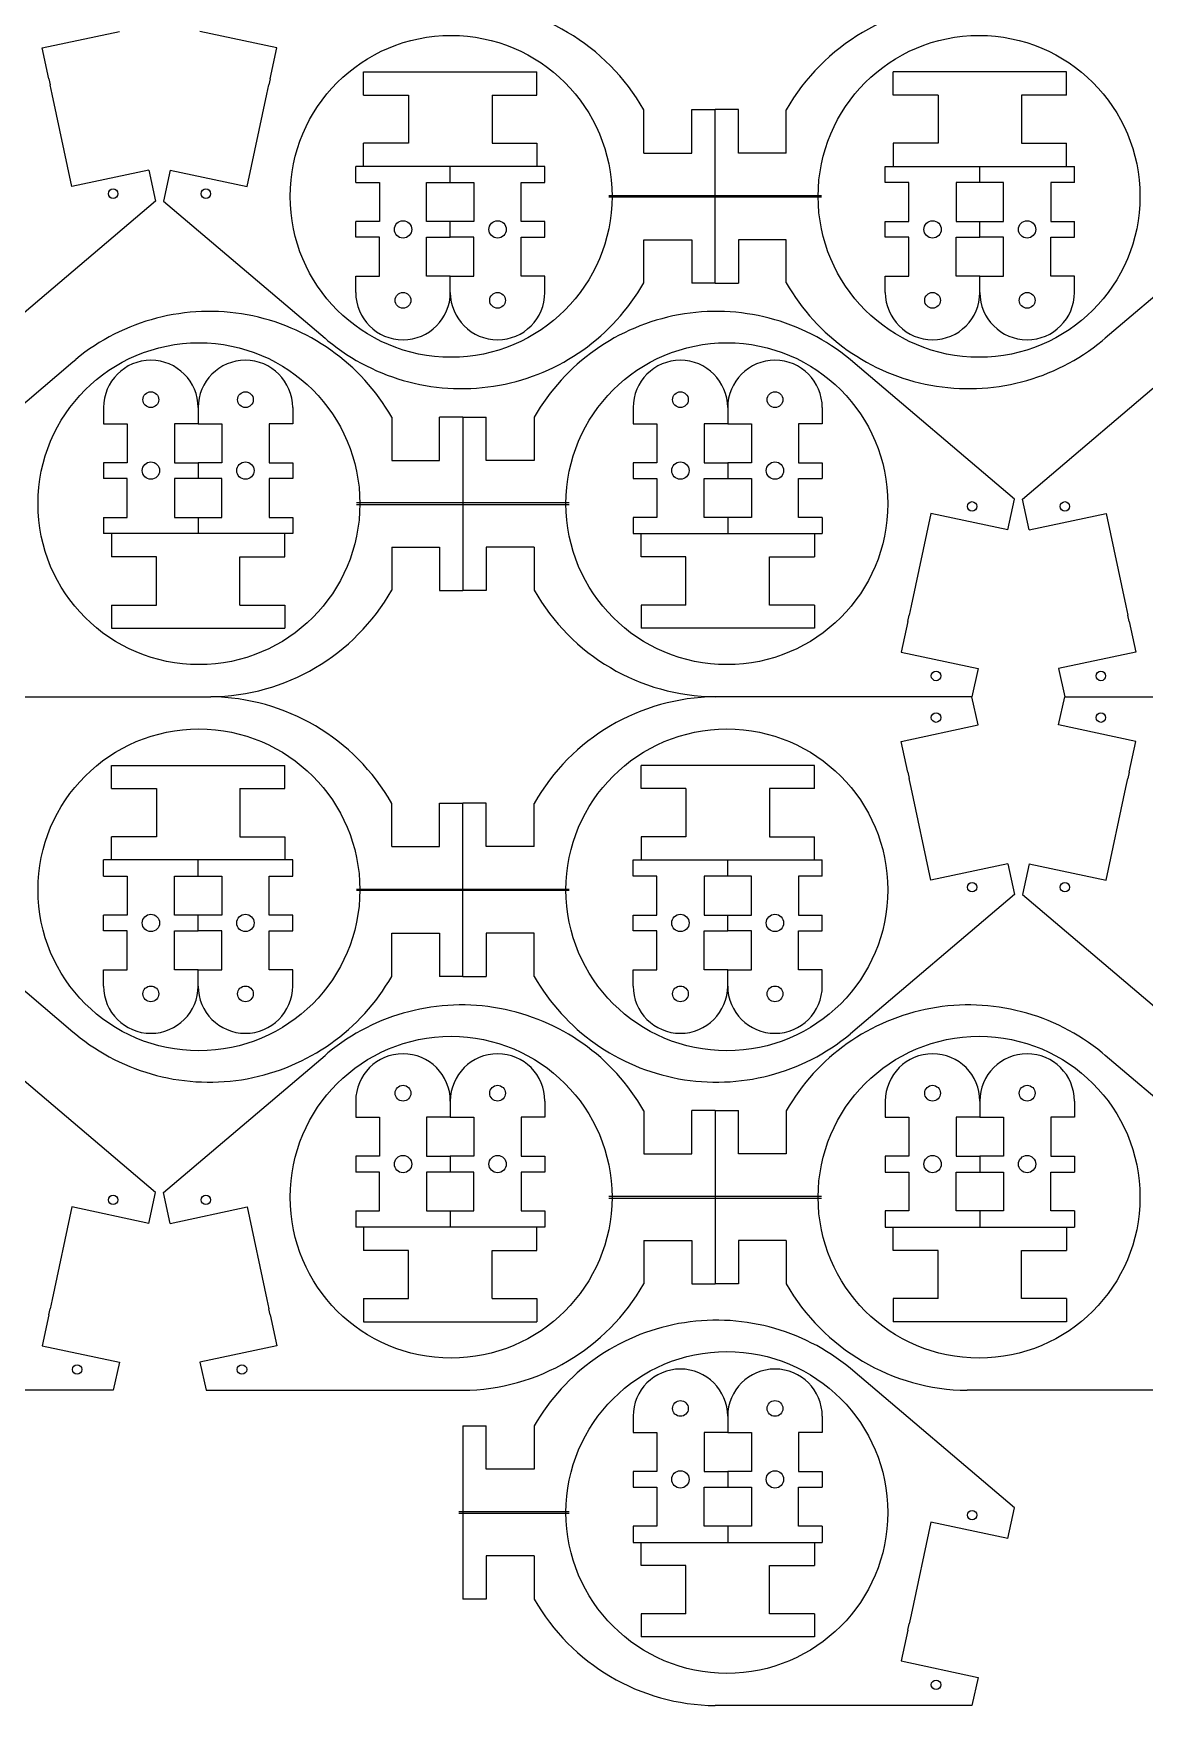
# Model space of a CAD drawing. Extents: x 0.2 to 23.7, y 0.2 to 17.8.
# Drawn here: x 7.98 to 15.02, y 0.2 to 10.81 of the extents above; entities that cross this region are included whole.
import ezdxf

# ---------------------------------------------------------------- set-up
doc = ezdxf.new("R2010")
doc.units = 0
doc.layers.add('20', color=253, linetype='CONTINUOUS')

msp = doc.modelspace()

# ---------------------------------------------------------------- linework, layer by layer
at = {"layer": '20'}
for p, q in [((8.031094, 10.717146), (8.520168, 10.821102)), ((9.518906, 10.717146), (9.029832, 10.821102)), ((8.072676, 10.521517), (8.031094, 10.717146)), ((9.477324, 10.521517), (9.518906, 10.717146)), ((8.072676, 10.521517), (8.0811, 10.4825)), ((9.477324, 10.521517), (9.4689, 10.4825)), ((10.07, 10.418), (10.07, 10.565)), ((10.07, 10.565), (11.17, 10.565)), ((11.17, 10.418), (11.17, 10.565)), ((13.43, 10.418), (13.43, 10.565)), ((14.53, 10.565), (13.43, 10.565)), ((14.53, 10.418), (14.53, 10.565)), ((8.093468, 10.423702), (8.0811, 10.4825)), ((8.218215, 9.836813), (8.093468, 10.423702)), ((9.331785, 9.836813), (9.456532, 10.423702)), ((9.456532, 10.423702), (9.4689, 10.4825)), ((10.07, 10.418), (10.355, 10.418)), ((10.355, 10.418), (10.355, 10.112)), ((10.885, 10.418), (10.885, 10.112)), ((10.885, 10.418), (11.17, 10.418)), ((13.715, 10.418), (13.43, 10.418)), ((13.715, 10.418), (13.715, 10.112)), ((14.53, 10.418), (14.245, 10.418)), ((14.245, 10.418), (14.245, 10.112)), ((11.848, 10.05), (11.848, 10.324)), ((12.152, 10.325), (12.3, 10.325)), ((12.152, 10.05), (12.152, 10.325)), ((12.3, 9.225), (12.3, 10.325)), ((12.448, 10.325), (12.3, 10.325)), ((12.448, 10.05), (12.448, 10.325)), ((12.752, 10.05), (12.752, 10.324)), ((10.07, 9.965), (10.07, 10.112)), ((10.355, 10.112), (10.07, 10.112)), ((10.885, 10.112), (11.17, 10.112)), ((11.17, 10.112), (11.17, 9.965)), ((13.43, 10.112), (13.43, 9.965)), ((13.715, 10.112), (13.43, 10.112)), ((14.245, 10.112), (14.53, 10.112)), ((14.53, 9.965), (14.53, 10.112)), ((11.848, 10.05), (12.152, 10.05)), ((12.752, 10.05), (12.448, 10.05)), ((8.707289, 9.940769), (8.218215, 9.836813)), ((8.707289, 9.940769), (8.748871, 9.74514)), ((8.842711, 9.940769), (8.801129, 9.74514)), ((8.842711, 9.940769), (9.331785, 9.836813)), ((10.62, 9.965), (10.02, 9.965)), ((10.02, 9.862), (10.02, 9.965)), ((10.62, 9.862), (10.62, 9.965)), ((11.22, 9.965), (10.62, 9.965)), ((11.22, 9.862), (11.22, 9.965)), ((13.38, 9.965), (13.98, 9.965)), ((13.38, 9.862), (13.38, 9.965)), ((13.98, 9.965), (14.58, 9.965)), ((13.98, 9.862), (13.98, 9.965)), ((14.58, 9.862), (14.58, 9.965)), ((10.02, 9.862), (10.17, 9.862)), ((10.17, 9.862), (10.17, 9.615)), ((10.47, 9.615), (10.47, 9.862)), ((10.47, 9.862), (10.62, 9.862)), ((10.62, 9.862), (10.77, 9.862)), ((10.77, 9.862), (10.77, 9.615)), ((11.07, 9.615), (11.07, 9.862)), ((11.07, 9.862), (11.22, 9.862)), ((11.625, 9.78), (12.975, 9.78)), ((12.975, 9.77), (11.625, 9.77)), ((13.53, 9.862), (13.38, 9.862)), ((13.53, 9.615), (13.53, 9.862)), ((13.98, 9.862), (13.83, 9.862)), ((13.83, 9.862), (13.83, 9.615)), ((14.13, 9.862), (13.98, 9.862)), ((14.13, 9.615), (14.13, 9.862)), ((14.58, 9.862), (14.43, 9.862)), ((14.43, 9.862), (14.43, 9.615)), ((8.748871, 9.74514), (7.725, 8.875)), ((8.801129, 9.74514), (9.825, 8.875)), ((15.798871, 9.74514), (14.775, 8.875)), ((10.02, 9.515), (10.02, 9.615)), ((10.17, 9.615), (10.02, 9.615)), ((10.62, 9.615), (10.47, 9.615)), ((10.62, 9.515), (10.62, 9.615)), ((10.77, 9.615), (10.62, 9.615)), ((11.22, 9.615), (11.07, 9.615)), ((11.22, 9.515), (11.22, 9.615)), ((13.38, 9.515), (13.38, 9.615)), ((13.38, 9.615), (13.53, 9.615)), ((13.83, 9.615), (13.98, 9.615)), ((13.98, 9.515), (13.98, 9.615)), ((13.98, 9.615), (14.13, 9.615)), ((14.43, 9.615), (14.58, 9.615)), ((14.58, 9.515), (14.58, 9.615)), ((10.17, 9.515), (10.02, 9.515)), ((10.17, 9.268), (10.17, 9.515)), ((10.47, 9.268), (10.47, 9.515)), ((10.47, 9.515), (10.62, 9.515)), ((10.77, 9.515), (10.62, 9.515)), ((10.77, 9.268), (10.77, 9.515)), ((11.07, 9.268), (11.07, 9.515)), ((11.07, 9.515), (11.22, 9.515)), ((11.848, 9.226), (11.848, 9.5)), ((11.848, 9.5), (12.152, 9.5)), ((12.152, 9.5), (12.152, 9.225)), ((12.752, 9.5), (12.448, 9.5)), ((12.448, 9.5), (12.448, 9.225)), ((12.752, 9.226), (12.752, 9.5)), ((13.53, 9.515), (13.38, 9.515)), ((13.53, 9.268), (13.53, 9.515)), ((13.83, 9.268), (13.83, 9.515)), ((13.83, 9.515), (13.98, 9.515)), ((14.13, 9.515), (13.98, 9.515)), ((14.13, 9.268), (14.13, 9.515)), ((14.43, 9.268), (14.43, 9.515)), ((14.43, 9.515), (14.58, 9.515)), ((10.02, 9.165), (10.02, 9.268)), ((10.02, 9.268), (10.17, 9.268)), ((10.62, 9.268), (10.47, 9.268)), ((10.62, 9.165), (10.62, 9.268)), ((10.62, 9.268), (10.77, 9.268)), ((11.22, 9.268), (11.07, 9.268)), ((11.22, 9.165), (11.22, 9.268)), ((13.38, 9.165), (13.38, 9.268)), ((13.38, 9.268), (13.53, 9.268)), ((13.98, 9.268), (13.83, 9.268)), ((13.98, 9.165), (13.98, 9.268)), ((13.98, 9.268), (14.13, 9.268)), ((14.58, 9.268), (14.43, 9.268)), ((14.58, 9.165), (14.58, 9.268)), ((12.3, 9.225), (12.152, 9.225)), ((12.3, 9.225), (12.448, 9.225)), ((9.825, 8.875), (9.8438, 8.8592)), ((14.775, 8.875), (14.7562, 8.8592)), ((7.201129, 7.85486), (8.225, 8.725)), ((8.225, 8.725), (8.2438, 8.7408)), ((13.175, 8.725), (13.1562, 8.7408)), ((14.198871, 7.85486), (13.175, 8.725)), ((14.251129, 7.85486), (15.275, 8.725)), ((8.42, 8.435), (8.42, 8.332)), ((9.02, 8.435), (9.02, 8.332)), ((9.62, 8.435), (9.62, 8.332)), ((11.78, 8.435), (11.78, 8.332)), ((12.38, 8.435), (12.38, 8.332)), ((12.98, 8.435), (12.98, 8.332)), ((8.42, 8.332), (8.57, 8.332)), ((8.57, 8.332), (8.57, 8.085)), ((9.02, 8.332), (8.87, 8.332)), ((8.87, 8.332), (8.87, 8.085)), ((9.02, 8.332), (9.17, 8.332)), ((9.17, 8.332), (9.17, 8.085)), ((9.62, 8.332), (9.47, 8.332)), ((9.47, 8.332), (9.47, 8.085)), ((10.248, 8.374), (10.248, 8.1)), ((10.7, 8.375), (10.552, 8.375)), ((10.552, 8.1), (10.552, 8.375)), ((10.7, 8.375), (10.7, 7.275)), ((10.7, 8.375), (10.848, 8.375)), ((10.848, 8.1), (10.848, 8.375)), ((11.152, 8.374), (11.152, 8.1)), ((11.78, 8.332), (11.93, 8.332)), ((11.93, 8.332), (11.93, 8.085)), ((12.38, 8.332), (12.23, 8.332)), ((12.23, 8.332), (12.23, 8.085)), ((12.38, 8.332), (12.53, 8.332)), ((12.53, 8.332), (12.53, 8.085)), ((12.98, 8.332), (12.83, 8.332)), ((12.83, 8.332), (12.83, 8.085)), ((8.42, 8.085), (8.42, 7.985)), ((8.57, 8.085), (8.42, 8.085)), ((8.87, 8.085), (9.02, 8.085)), ((9.02, 8.085), (9.02, 7.985)), ((9.17, 8.085), (9.02, 8.085)), ((9.47, 8.085), (9.62, 8.085)), ((9.62, 8.085), (9.62, 7.985)), ((10.248, 8.1), (10.552, 8.1)), ((11.152, 8.1), (10.848, 8.1)), ((11.78, 8.085), (11.78, 7.985)), ((11.93, 8.085), (11.78, 8.085)), ((12.23, 8.085), (12.38, 8.085)), ((12.38, 8.085), (12.38, 7.985)), ((12.53, 8.085), (12.38, 8.085)), ((12.83, 8.085), (12.98, 8.085)), ((12.98, 8.085), (12.98, 7.985)), ((8.57, 7.985), (8.42, 7.985)), ((8.57, 7.738), (8.57, 7.985)), ((9.02, 7.985), (8.87, 7.985)), ((8.87, 7.985), (8.87, 7.738)), ((9.17, 7.985), (9.02, 7.985)), ((9.17, 7.738), (9.17, 7.985)), ((9.62, 7.985), (9.47, 7.985)), ((9.47, 7.985), (9.47, 7.738)), ((11.78, 7.985), (11.93, 7.985)), ((11.93, 7.985), (11.93, 7.738)), ((12.23, 7.738), (12.23, 7.985)), ((12.23, 7.985), (12.38, 7.985)), ((12.38, 7.985), (12.53, 7.985)), ((12.53, 7.985), (12.53, 7.738)), ((12.83, 7.738), (12.83, 7.985)), ((12.83, 7.985), (12.98, 7.985)), ((14.157289, 7.659231), (14.198871, 7.85486)), ((14.292711, 7.659231), (14.251129, 7.85486)), ((11.375, 7.83), (10.025, 7.83)), ((10.025, 7.82), (11.375, 7.82)), ((13.668215, 7.763187), (13.543468, 7.176298)), ((14.157289, 7.659231), (13.668215, 7.763187)), ((14.292711, 7.659231), (14.781785, 7.763187)), ((14.781785, 7.763187), (14.906532, 7.176298)), ((8.42, 7.738), (8.42, 7.635)), ((8.42, 7.738), (8.57, 7.738)), ((8.87, 7.738), (9.02, 7.738)), ((9.02, 7.738), (9.02, 7.635)), ((9.02, 7.738), (9.17, 7.738)), ((9.47, 7.738), (9.62, 7.738)), ((9.62, 7.738), (9.62, 7.635)), ((11.78, 7.738), (11.78, 7.635)), ((11.93, 7.738), (11.78, 7.738)), ((12.38, 7.738), (12.23, 7.738)), ((12.38, 7.738), (12.38, 7.635)), ((12.53, 7.738), (12.38, 7.738)), ((12.98, 7.738), (12.83, 7.738)), ((12.98, 7.738), (12.98, 7.635)), ((9.02, 7.635), (8.42, 7.635)), ((8.47, 7.635), (8.47, 7.488)), ((9.62, 7.635), (9.02, 7.635)), ((9.57, 7.488), (9.57, 7.635)), ((10.248, 7.55), (10.552, 7.55)), ((10.248, 7.55), (10.248, 7.276)), ((10.552, 7.55), (10.552, 7.275)), ((11.152, 7.55), (10.848, 7.55)), ((10.848, 7.55), (10.848, 7.275)), ((11.152, 7.55), (11.152, 7.276)), ((11.78, 7.635), (12.38, 7.635)), ((11.83, 7.488), (11.83, 7.635)), ((12.38, 7.635), (12.98, 7.635)), ((12.93, 7.635), (12.93, 7.488)), ((8.755, 7.488), (8.47, 7.488)), ((8.755, 7.182), (8.755, 7.488)), ((9.285, 7.182), (9.285, 7.488)), ((9.285, 7.488), (9.57, 7.488)), ((12.115, 7.488), (11.83, 7.488)), ((12.115, 7.182), (12.115, 7.488)), ((12.645, 7.182), (12.645, 7.488)), ((12.645, 7.488), (12.93, 7.488)), ((10.552, 7.275), (10.7, 7.275)), ((10.848, 7.275), (10.7, 7.275)), ((8.47, 7.182), (8.755, 7.182)), ((8.47, 7.182), (8.47, 7.035)), ((9.285, 7.182), (9.57, 7.182)), ((9.57, 7.182), (9.57, 7.035)), ((12.115, 7.182), (11.83, 7.182)), ((11.83, 7.182), (11.83, 7.035)), ((12.93, 7.182), (12.645, 7.182)), ((12.93, 7.182), (12.93, 7.035)), ((13.522676, 7.078483), (13.5311, 7.1175)), ((13.543468, 7.176298), (13.5311, 7.1175)), ((14.906532, 7.176298), (14.9189, 7.1175)), ((14.927324, 7.078483), (14.9189, 7.1175)), ((8.47, 7.035), (9.57, 7.035)), ((12.93, 7.035), (11.83, 7.035)), ((13.522676, 7.078483), (13.481094, 6.882854)), ((14.927324, 7.078483), (14.968906, 6.882854)), ((13.481094, 6.882854), (13.970168, 6.778898)), ((14.968906, 6.882854), (14.479832, 6.778898)), ((13.970168, 6.778898), (13.93, 6.6)), ((14.479832, 6.778898), (14.52, 6.6)), ((7.47, 6.6), (9.1, 6.6)), ((13.93, 6.6), (12.3, 6.6)), ((13.970168, 6.421102), (13.93, 6.6)), ((14.479832, 6.421102), (14.52, 6.6)), ((14.52, 6.6), (16.15, 6.6)), ((13.481094, 6.317146), (13.970168, 6.421102)), ((14.968906, 6.317146), (14.479832, 6.421102)), ((13.522676, 6.121517), (13.481094, 6.317146)), ((14.927324, 6.121517), (14.968906, 6.317146)), ((8.47, 6.018), (8.47, 6.165)), ((8.47, 6.165), (9.57, 6.165)), ((9.57, 6.018), (9.57, 6.165)), ((11.83, 6.018), (11.83, 6.165)), ((12.93, 6.165), (11.83, 6.165)), ((12.93, 6.018), (12.93, 6.165)), ((13.522676, 6.121517), (13.5311, 6.0825)), ((13.543468, 6.023702), (13.5311, 6.0825)), ((14.906532, 6.023702), (14.9189, 6.0825)), ((14.927324, 6.121517), (14.9189, 6.0825)), ((8.47, 6.018), (8.755, 6.018)), ((8.755, 6.018), (8.755, 5.712)), ((9.285, 6.018), (9.285, 5.712)), ((9.285, 6.018), (9.57, 6.018)), ((12.115, 6.018), (11.83, 6.018)), ((12.115, 6.018), (12.115, 5.712)), ((12.93, 6.018), (12.645, 6.018)), ((12.645, 6.018), (12.645, 5.712)), ((13.668215, 5.436813), (13.543468, 6.023702)), ((14.781785, 5.436813), (14.906532, 6.023702)), ((10.248, 5.65), (10.248, 5.924)), ((10.552, 5.925), (10.7, 5.925)), ((10.552, 5.65), (10.552, 5.925)), ((10.7, 4.825), (10.7, 5.925)), ((10.848, 5.925), (10.7, 5.925)), ((10.848, 5.65), (10.848, 5.925)), ((11.152, 5.65), (11.152, 5.924)), ((8.47, 5.565), (8.47, 5.712)), ((8.755, 5.712), (8.47, 5.712)), ((9.285, 5.712), (9.57, 5.712)), ((9.57, 5.712), (9.57, 5.565)), ((10.248, 5.65), (10.552, 5.65)), ((11.152, 5.65), (10.848, 5.65)), ((11.83, 5.712), (11.83, 5.565)), ((12.115, 5.712), (11.83, 5.712)), ((12.645, 5.712), (12.93, 5.712)), ((12.93, 5.565), (12.93, 5.712)), ((9.02, 5.565), (8.42, 5.565)), ((8.42, 5.462), (8.42, 5.565)), ((9.02, 5.462), (9.02, 5.565)), ((9.62, 5.565), (9.02, 5.565)), ((9.62, 5.462), (9.62, 5.565)), ((11.78, 5.565), (12.38, 5.565)), ((11.78, 5.462), (11.78, 5.565)), ((12.38, 5.565), (12.98, 5.565)), ((12.38, 5.462), (12.38, 5.565)), ((12.98, 5.462), (12.98, 5.565)), ((14.157289, 5.540769), (13.668215, 5.436813)), ((14.157289, 5.540769), (14.198871, 5.34514)), ((14.292711, 5.540769), (14.251129, 5.34514)), ((14.292711, 5.540769), (14.781785, 5.436813)), ((8.42, 5.462), (8.57, 5.462)), ((8.57, 5.462), (8.57, 5.215)), ((8.87, 5.215), (8.87, 5.462)), ((8.87, 5.462), (9.02, 5.462)), ((9.02, 5.462), (9.17, 5.462)), ((9.17, 5.462), (9.17, 5.215)), ((9.47, 5.215), (9.47, 5.462)), ((9.47, 5.462), (9.62, 5.462)), ((11.93, 5.462), (11.78, 5.462)), ((11.93, 5.215), (11.93, 5.462)), ((12.38, 5.462), (12.23, 5.462)), ((12.23, 5.462), (12.23, 5.215)), ((12.53, 5.462), (12.38, 5.462)), ((12.53, 5.215), (12.53, 5.462)), ((12.98, 5.462), (12.83, 5.462)), ((12.83, 5.462), (12.83, 5.215)), ((7.201129, 5.34514), (8.225, 4.475)), ((10.025, 5.38), (11.375, 5.38)), ((11.375, 5.37), (10.025, 5.37)), ((14.198871, 5.34514), (13.175, 4.475)), ((14.251129, 5.34514), (15.275, 4.475)), ((8.42, 5.115), (8.42, 5.215)), ((8.57, 5.215), (8.42, 5.215)), ((9.02, 5.215), (8.87, 5.215)), ((9.02, 5.115), (9.02, 5.215)), ((9.17, 5.215), (9.02, 5.215)), ((9.62, 5.215), (9.47, 5.215)), ((9.62, 5.115), (9.62, 5.215)), ((11.78, 5.115), (11.78, 5.215)), ((11.78, 5.215), (11.93, 5.215)), ((12.23, 5.215), (12.38, 5.215)), ((12.38, 5.115), (12.38, 5.215)), ((12.38, 5.215), (12.53, 5.215)), ((12.83, 5.215), (12.98, 5.215)), ((12.98, 5.115), (12.98, 5.215)), ((8.57, 5.115), (8.42, 5.115)), ((8.57, 4.868), (8.57, 5.115)), ((8.87, 4.868), (8.87, 5.115)), ((8.87, 5.115), (9.02, 5.115)), ((9.17, 5.115), (9.02, 5.115)), ((9.17, 4.868), (9.17, 5.115)), ((9.47, 4.868), (9.47, 5.115)), ((9.47, 5.115), (9.62, 5.115)), ((10.248, 4.826), (10.248, 5.1)), ((10.248, 5.1), (10.552, 5.1)), ((10.552, 5.1), (10.552, 4.825)), ((11.152, 5.1), (10.848, 5.1)), ((10.848, 5.1), (10.848, 4.825)), ((11.152, 4.826), (11.152, 5.1)), ((11.93, 5.115), (11.78, 5.115)), ((11.93, 4.868), (11.93, 5.115)), ((12.23, 4.868), (12.23, 5.115)), ((12.23, 5.115), (12.38, 5.115)), ((12.53, 5.115), (12.38, 5.115)), ((12.53, 4.868), (12.53, 5.115)), ((12.83, 4.868), (12.83, 5.115)), ((12.83, 5.115), (12.98, 5.115)), ((8.42, 4.765), (8.42, 4.868)), ((8.42, 4.868), (8.57, 4.868)), ((9.02, 4.868), (8.87, 4.868)), ((9.02, 4.765), (9.02, 4.868)), ((9.02, 4.868), (9.17, 4.868)), ((9.62, 4.868), (9.47, 4.868)), ((9.62, 4.765), (9.62, 4.868)), ((10.7, 4.825), (10.552, 4.825)), ((10.7, 4.825), (10.848, 4.825)), ((11.78, 4.765), (11.78, 4.868)), ((11.78, 4.868), (11.93, 4.868)), ((12.38, 4.868), (12.23, 4.868)), ((12.38, 4.765), (12.38, 4.868)), ((12.38, 4.868), (12.53, 4.868)), ((12.98, 4.868), (12.83, 4.868)), ((12.98, 4.765), (12.98, 4.868)), ((8.225, 4.475), (8.2438, 4.4592)), ((13.175, 4.475), (13.1562, 4.4592)), ((8.748871, 3.45486), (7.725, 4.325)), ((8.801129, 3.45486), (9.825, 4.325)), ((9.825, 4.325), (9.8438, 4.3408)), ((14.775, 4.325), (14.7562, 4.3408)), ((15.798871, 3.45486), (14.775, 4.325)), ((10.02, 4.035), (10.02, 3.932)), ((10.62, 4.035), (10.62, 3.932)), ((11.22, 4.035), (11.22, 3.932)), ((13.38, 4.035), (13.38, 3.932)), ((13.98, 4.035), (13.98, 3.932)), ((14.58, 4.035), (14.58, 3.932)), ((10.02, 3.932), (10.17, 3.932)), ((10.17, 3.932), (10.17, 3.685)), ((10.62, 3.932), (10.47, 3.932)), ((10.47, 3.932), (10.47, 3.685)), ((10.62, 3.932), (10.77, 3.932)), ((10.77, 3.932), (10.77, 3.685)), ((11.22, 3.932), (11.07, 3.932)), ((11.07, 3.932), (11.07, 3.685)), ((11.848, 3.974), (11.848, 3.7)), ((12.3, 3.975), (12.152, 3.975)), ((12.152, 3.7), (12.152, 3.975)), ((12.3, 3.975), (12.3, 2.875)), ((12.3, 3.975), (12.448, 3.975)), ((12.448, 3.7), (12.448, 3.975)), ((12.752, 3.974), (12.752, 3.7)), ((13.38, 3.932), (13.53, 3.932)), ((13.53, 3.932), (13.53, 3.685)), ((13.98, 3.932), (13.83, 3.932)), ((13.83, 3.932), (13.83, 3.685)), ((13.98, 3.932), (14.13, 3.932)), ((14.13, 3.932), (14.13, 3.685)), ((14.58, 3.932), (14.43, 3.932)), ((14.43, 3.932), (14.43, 3.685)), ((10.02, 3.685), (10.02, 3.585)), ((10.17, 3.685), (10.02, 3.685)), ((10.47, 3.685), (10.62, 3.685)), ((10.62, 3.685), (10.62, 3.585)), ((10.77, 3.685), (10.62, 3.685)), ((11.07, 3.685), (11.22, 3.685)), ((11.22, 3.685), (11.22, 3.585)), ((11.848, 3.7), (12.152, 3.7)), ((12.752, 3.7), (12.448, 3.7)), ((13.38, 3.685), (13.38, 3.585)), ((13.53, 3.685), (13.38, 3.685)), ((13.83, 3.685), (13.98, 3.685)), ((13.98, 3.685), (13.98, 3.585)), ((14.13, 3.685), (13.98, 3.685)), ((14.43, 3.685), (14.58, 3.685)), ((14.58, 3.685), (14.58, 3.585)), ((10.17, 3.585), (10.02, 3.585)), ((10.17, 3.338), (10.17, 3.585)), ((10.62, 3.585), (10.47, 3.585)), ((10.47, 3.585), (10.47, 3.338)), ((10.77, 3.585), (10.62, 3.585)), ((10.77, 3.338), (10.77, 3.585)), ((11.22, 3.585), (11.07, 3.585)), ((11.07, 3.585), (11.07, 3.338)), ((13.38, 3.585), (13.53, 3.585)), ((13.53, 3.585), (13.53, 3.338)), ((13.83, 3.338), (13.83, 3.585)), ((13.83, 3.585), (13.98, 3.585)), ((13.98, 3.585), (14.13, 3.585)), ((14.13, 3.585), (14.13, 3.338)), ((14.43, 3.338), (14.43, 3.585)), ((14.43, 3.585), (14.58, 3.585)), ((8.707289, 3.259231), (8.748871, 3.45486)), ((8.842711, 3.259231), (8.801129, 3.45486)), ((12.975, 3.43), (11.625, 3.43)), ((11.625, 3.42), (12.975, 3.42)), ((8.218215, 3.363187), (8.093468, 2.776298)), ((8.707289, 3.259231), (8.218215, 3.363187)), ((8.842711, 3.259231), (9.331785, 3.363187)), ((9.331785, 3.363187), (9.456532, 2.776298)), ((10.02, 3.338), (10.02, 3.235)), ((10.02, 3.338), (10.17, 3.338)), ((10.47, 3.338), (10.62, 3.338)), ((10.62, 3.338), (10.62, 3.235)), ((10.62, 3.338), (10.77, 3.338)), ((11.07, 3.338), (11.22, 3.338)), ((11.22, 3.338), (11.22, 3.235)), ((13.38, 3.338), (13.38, 3.235)), ((13.53, 3.338), (13.38, 3.338)), ((13.98, 3.338), (13.83, 3.338)), ((13.98, 3.338), (13.98, 3.235)), ((14.13, 3.338), (13.98, 3.338)), ((14.58, 3.338), (14.43, 3.338)), ((14.58, 3.338), (14.58, 3.235)), ((10.62, 3.235), (10.02, 3.235)), ((10.07, 3.235), (10.07, 3.088)), ((11.22, 3.235), (10.62, 3.235)), ((11.17, 3.088), (11.17, 3.235)), ((13.38, 3.235), (13.98, 3.235)), ((13.43, 3.088), (13.43, 3.235)), ((13.98, 3.235), (14.58, 3.235)), ((14.53, 3.235), (14.53, 3.088)), ((10.355, 3.088), (10.07, 3.088)), ((10.355, 2.782), (10.355, 3.088)), ((10.885, 2.782), (10.885, 3.088)), ((10.885, 3.088), (11.17, 3.088)), ((11.848, 3.15), (12.152, 3.15)), ((11.848, 3.15), (11.848, 2.876)), ((12.152, 3.15), (12.152, 2.875)), ((12.752, 3.15), (12.448, 3.15)), ((12.448, 3.15), (12.448, 2.875)), ((12.752, 3.15), (12.752, 2.876)), ((13.715, 3.088), (13.43, 3.088)), ((13.715, 2.782), (13.715, 3.088)), ((14.245, 2.782), (14.245, 3.088)), ((14.245, 3.088), (14.53, 3.088)), ((12.152, 2.875), (12.3, 2.875)), ((12.448, 2.875), (12.3, 2.875)), ((8.093468, 2.776298), (8.0811, 2.7175)), ((9.456532, 2.776298), (9.4689, 2.7175)), ((10.07, 2.782), (10.355, 2.782)), ((10.07, 2.782), (10.07, 2.635)), ((10.885, 2.782), (11.17, 2.782)), ((11.17, 2.782), (11.17, 2.635)), ((13.715, 2.782), (13.43, 2.782)), ((13.43, 2.782), (13.43, 2.635)), ((14.53, 2.782), (14.245, 2.782)), ((14.53, 2.782), (14.53, 2.635)), ((8.072676, 2.678483), (8.031094, 2.482854)), ((8.072676, 2.678483), (8.0811, 2.7175)), ((9.477324, 2.678483), (9.4689, 2.7175)), ((9.477324, 2.678483), (9.518906, 2.482854)), ((10.07, 2.635), (11.17, 2.635)), ((14.53, 2.635), (13.43, 2.635)), ((8.031094, 2.482854), (8.520168, 2.378898)), ((9.518906, 2.482854), (9.029832, 2.378898)), ((8.520168, 2.378898), (8.48, 2.2)), ((9.029832, 2.378898), (9.07, 2.2)), ((13.175, 2.325), (13.1562, 2.3408)), ((14.198871, 1.45486), (13.175, 2.325)), ((8.48, 2.2), (6.85, 2.2)), ((9.07, 2.2), (10.7, 2.2)), ((15.53, 2.2), (13.9, 2.2)), ((11.78, 2.035), (11.78, 1.932)), ((12.38, 2.035), (12.38, 1.932)), ((12.98, 2.035), (12.98, 1.932)), ((10.7, 1.975), (10.7, 0.875)), ((10.7, 1.975), (10.848, 1.975)), ((10.848, 1.7), (10.848, 1.975)), ((11.152, 1.974), (11.152, 1.7)), ((11.78, 1.932), (11.93, 1.932)), ((11.93, 1.932), (11.93, 1.685)), ((12.38, 1.932), (12.23, 1.932)), ((12.23, 1.932), (12.23, 1.685)), ((12.38, 1.932), (12.53, 1.932)), ((12.53, 1.932), (12.53, 1.685)), ((12.98, 1.932), (12.83, 1.932)), ((12.83, 1.932), (12.83, 1.685)), ((11.152, 1.7), (10.848, 1.7)), ((11.78, 1.685), (11.78, 1.585)), ((11.93, 1.685), (11.78, 1.685)), ((12.23, 1.685), (12.38, 1.685)), ((12.38, 1.685), (12.38, 1.585)), ((12.53, 1.685), (12.38, 1.685)), ((12.83, 1.685), (12.98, 1.685)), ((12.98, 1.685), (12.98, 1.585)), ((11.78, 1.585), (11.93, 1.585)), ((11.93, 1.585), (11.93, 1.338)), ((12.23, 1.338), (12.23, 1.585)), ((12.23, 1.585), (12.38, 1.585)), ((12.38, 1.585), (12.53, 1.585)), ((12.53, 1.585), (12.53, 1.338)), ((12.83, 1.338), (12.83, 1.585)), ((12.83, 1.585), (12.98, 1.585)), ((11.375, 1.43), (10.675, 1.43)), ((10.675, 1.42), (11.375, 1.42)), ((14.157289, 1.259231), (14.198871, 1.45486)), ((11.78, 1.338), (11.78, 1.235)), ((11.93, 1.338), (11.78, 1.338)), ((12.38, 1.338), (12.23, 1.338)), ((12.38, 1.338), (12.38, 1.235)), ((12.53, 1.338), (12.38, 1.338)), ((12.98, 1.338), (12.83, 1.338)), ((12.98, 1.338), (12.98, 1.235)), ((13.668215, 1.363187), (13.543468, 0.776298)), ((14.157289, 1.259231), (13.668215, 1.363187)), ((11.78, 1.235), (12.38, 1.235)), ((11.83, 1.088), (11.83, 1.235)), ((12.38, 1.235), (12.98, 1.235)), ((12.93, 1.235), (12.93, 1.088)), ((11.152, 1.15), (10.848, 1.15)), ((10.848, 1.15), (10.848, 0.875)), ((11.152, 1.15), (11.152, 0.876)), ((12.115, 1.088), (11.83, 1.088)), ((12.115, 0.782), (12.115, 1.088)), ((12.645, 0.782), (12.645, 1.088)), ((12.645, 1.088), (12.93, 1.088)), ((10.848, 0.875), (10.7, 0.875)), ((12.115, 0.782), (11.83, 0.782)), ((11.83, 0.782), (11.83, 0.635)), ((12.93, 0.782), (12.645, 0.782)), ((12.93, 0.782), (12.93, 0.635)), ((13.543468, 0.776298), (13.5311, 0.7175)), ((13.522676, 0.678483), (13.481094, 0.482854)), ((13.522676, 0.678483), (13.5311, 0.7175)), ((12.93, 0.635), (11.83, 0.635)), ((13.481094, 0.482854), (13.970168, 0.378898)), ((13.970168, 0.378898), (13.93, 0.2)), ((13.93, 0.2), (12.3, 0.2))]:
    msp.add_line(p, q, dxfattribs=at)
for centre, radius in [((10.625, 9.775), 1.021), ((13.975, 9.775), 1.021), ((8.480543, 9.791976), 0.03), ((9.069457, 9.791976), 0.03), ((10.32, 9.565), 0.055), ((10.92, 9.565), 0.055), ((13.68, 9.565), 0.055), ((14.28, 9.565), 0.055), ((10.32, 9.115), 0.05), ((10.92, 9.115), 0.05), ((13.68, 9.115), 0.05), ((14.28, 9.115), 0.05), ((9.025, 7.825), 1.021), ((12.375, 7.825), 1.021), ((8.72, 8.485), 0.05), ((9.32, 8.485), 0.05), ((12.08, 8.485), 0.05), ((12.68, 8.485), 0.05), ((8.72, 8.035), 0.055), ((9.32, 8.035), 0.055), ((12.08, 8.035), 0.055), ((12.68, 8.035), 0.055), ((13.930543, 7.808023), 0.03), ((14.519457, 7.808023), 0.03), ((13.70184, 6.732061), 0.03), ((14.74816, 6.732061), 0.03), ((13.70184, 6.467939), 0.03), ((14.74816, 6.467939), 0.03), ((9.025, 5.375), 1.021), ((12.375, 5.375), 1.021), ((13.930543, 5.391976), 0.03), ((14.519457, 5.391976), 0.03), ((8.72, 5.165), 0.055), ((9.32, 5.165), 0.055), ((12.08, 5.165), 0.055), ((12.68, 5.165), 0.055), ((8.72, 4.715), 0.05), ((9.32, 4.715), 0.05), ((12.08, 4.715), 0.05), ((12.68, 4.715), 0.05), ((10.625, 3.425), 1.021), ((13.975, 3.425), 1.021), ((10.32, 4.085), 0.05), ((10.92, 4.085), 0.05), ((13.68, 4.085), 0.05), ((14.28, 4.085), 0.05), ((10.32, 3.635), 0.055), ((10.92, 3.635), 0.055), ((13.68, 3.635), 0.055), ((14.28, 3.635), 0.055), ((8.480543, 3.408023), 0.03), ((9.069457, 3.408023), 0.03), ((12.375, 1.425), 1.021), ((8.25184, 2.332061), 0.03), ((9.29816, 2.332061), 0.03), ((12.08, 2.085), 0.05), ((12.68, 2.085), 0.05), ((12.08, 1.635), 0.055), ((12.68, 1.635), 0.055), ((13.930543, 1.408023), 0.03), ((13.70184, 0.332061), 0.03)]:
    msp.add_circle(centre, radius, dxfattribs=at)
for centre, radius, start, end in [((10.685679, 9.662899), 1.337178, 29.630216, 89.386361), ((13.914321, 9.662899), 1.337178, 90.613639, 150.369784), ((10.691178, 9.888004), 1.332849, 230.523317, 330.219175), ((10.32, 9.165), 0.3, 180, 270), ((10.32, 9.165), 0.3, 270, 0), ((10.92, 9.165), 0.3, 180, 270), ((10.92, 9.165), 0.3, 270, 0), ((13.908822, 9.888004), 1.332849, 209.780825, 309.476683), ((13.68, 9.165), 0.3, 180, 270), ((13.68, 9.165), 0.3, 270, 0), ((14.28, 9.165), 0.3, 180, 270), ((14.28, 9.165), 0.3, 270, 0), ((9.091178, 7.711996), 1.332849, 29.780825, 129.476683), ((12.308822, 7.711996), 1.332849, 50.523317, 150.219175), ((8.72, 8.435), 0.3, 90, 180), ((8.72, 8.435), 0.3, 0, 90), ((9.32, 8.435), 0.3, 90, 180), ((9.32, 8.435), 0.3, 0, 90), ((12.08, 8.435), 0.3, 90, 180), ((12.08, 8.435), 0.3, 0, 90), ((12.68, 8.435), 0.3, 90, 180), ((12.68, 8.435), 0.3, 0, 90), ((9.085679, 7.937101), 1.337178, 270.613639, 330.369784), ((12.314321, 7.937101), 1.337178, 209.630216, 269.386361), ((9.085679, 5.262899), 1.337178, 29.630216, 89.386361), ((12.314321, 5.262899), 1.337178, 90.613639, 150.369784), ((9.091178, 5.488004), 1.332849, 230.523317, 330.219175), ((12.308822, 5.488004), 1.332849, 209.780825, 309.476683), ((8.72, 4.765), 0.3, 180, 270), ((8.72, 4.765), 0.3, 270, 0), ((9.32, 4.765), 0.3, 180, 270), ((9.32, 4.765), 0.3, 270, 0), ((12.08, 4.765), 0.3, 180, 270), ((12.08, 4.765), 0.3, 270, 0), ((12.68, 4.765), 0.3, 180, 270), ((12.68, 4.765), 0.3, 270, 0), ((10.691178, 3.311996), 1.332849, 29.780825, 129.476683), ((13.908822, 3.311996), 1.332849, 50.523317, 150.219175), ((10.32, 4.035), 0.3, 90, 180), ((10.32, 4.035), 0.3, 0, 90), ((10.92, 4.035), 0.3, 90, 180), ((10.92, 4.035), 0.3, 0, 90), ((13.68, 4.035), 0.3, 90, 180), ((13.68, 4.035), 0.3, 0, 90), ((14.28, 4.035), 0.3, 90, 180), ((14.28, 4.035), 0.3, 0, 90), ((10.685679, 3.537101), 1.337178, 270.613639, 330.369784), ((13.914321, 3.537101), 1.337178, 209.630216, 269.386361), ((12.308822, 1.311996), 1.332849, 50.523317, 150.219175), ((12.08, 2.035), 0.3, 90, 180), ((12.08, 2.035), 0.3, 0, 90), ((12.68, 2.035), 0.3, 90, 180), ((12.68, 2.035), 0.3, 0, 90), ((12.314321, 1.537101), 1.337178, 209.630216, 269.386361)]:
    msp.add_arc(centre, radius, start, end, dxfattribs=at)

doc.saveas('drawing.dxf')
